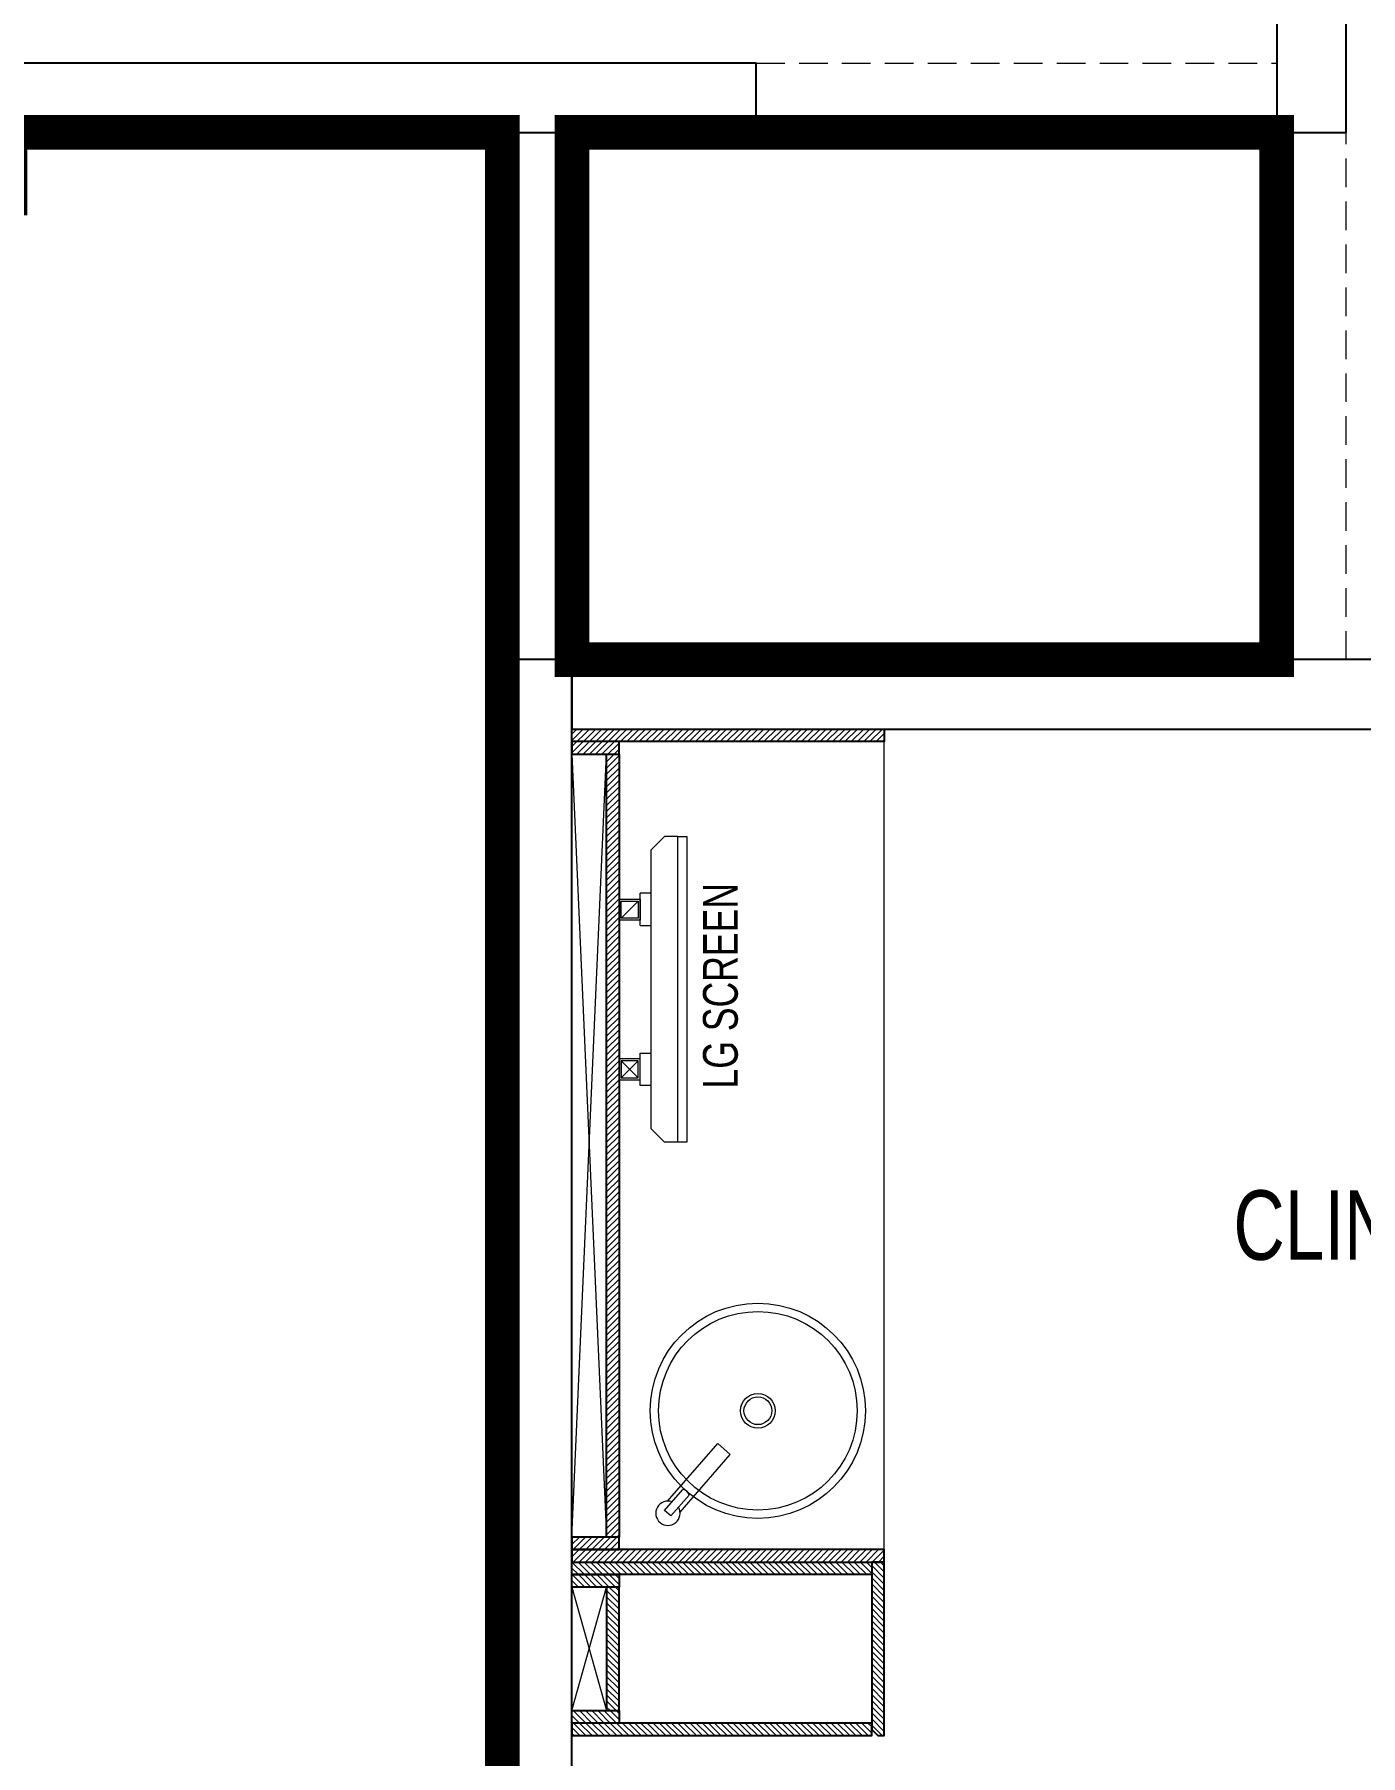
# Model space of a CAD drawing. Header units: feet. Extents: x 2761708 to 2774651, y -6056804 to -6049174.
# Drawn here: x 2769716 to 2771627, y -6053303 to -6050823 of the extents above; entities that cross this region are included whole.
import ezdxf

# ---------------------------------------------------------------- set-up
doc = ezdxf.new("R2010")
doc.units = ezdxf.units.FT
doc.header["$LTSCALE"] = 33
doc.header["$MEASUREMENT"] = 0
doc.linetypes.add('a_p6_plan_L18$0$HIDDEN', pattern=[0.375, 0.25, -0.125])
doc.linetypes.add('ACAD_ISO03W100', pattern=[30, 12, -18])
for name, color, linetype, lineweight in [('Floor-Unit', 1, 'Continuous', 13), ('LENS-CURTAIN', 5, 'a_p6_plan_L18$0$HIDDEN', 9), ('LENS-PARTITION', 21, 'Continuous', 25), ('LENS_TEXT', 31, 'Continuous', 5), ('LK-FF&E WALL', 1, 'Continuous', 9), ('LK-FLUTTED FINISH', 20, 'Continuous', 30), ('LK-IT', 3, 'Continuous', 18), ('LK-TILES FINISH', 251, 'Continuous', 5), ('LN-ELEVATION-1', 81, 'Continuous', 25), ('LN-ELEVATION-2', 103, 'Continuous', 20), ('LN-ELEVATION-3', 125, 'Continuous', 18), ('LN-HATCH', 251, 'Continuous', 0), ('TV', 92, 'Continuous', 18)]:
    doc.layers.add(name, color=color, linetype=linetype, lineweight=lineweight)
doc.styles.get("Standard").update_dxf_attribs({"font": 'GILC____.TTF'})
pattern_1 = [(45, (35858.5, -100655.3575), (-4.4194174, 4.4194174), [])]

# ---------------------------------------------------------------- blocks, each defined once
blk = doc.blocks.new('rtf')
at = {"color": 0, "linetype": 'ByBlock', "lineweight": -2}
for p, q in [((16412.5, -172798.8), (16452.4, -172798.8)), ((16412.5, -172810.8), (16412.5, -172798.8)), ((16425.3, -172793.1), (16535.3, -172793.1)), ((16535.3, -172793.1), (16535.3, -172817.1)), ((16412.5, -172810.8), (16452.4, -172810.8)), ((16425.3, -172817.1), (16535.3, -172817.1))]:
    blk.add_line(p, q, dxfattribs=at)
for centre, radius, start, end in [((16412.5, -172805.1), 17.5, 21.0506, 340.9422), ((16444.5, -172804.8), 9.89, 322.6562, 37.3438)]:
    blk.add_arc(centre, radius, start, end, dxfattribs=at)
blk = doc.blocks.new('dsg')
at = {"color": 0, "linetype": 'ByBlock', "lineweight": -2}
for radius in [155, 143, 25, 20]:
    blk.add_circle((11491.5, -171102.6), radius, dxfattribs=at)
blk.add_blockref('rtf', (-5117.5, 1702.9), dxfattribs=at)
blk = doc.blocks.new('CLINIC - CABINET SINK')
at = {"layer": 'LN-HATCH', "ltscale": 0.5}
h = blk.add_hatch(dxfattribs=at)
h.set_pattern_fill('ANSI31', color=256, scale=2)
h.set_pattern_definition([(45, (4052861.5004, 1708016.356), (-4.4901280605, 4.4901280605), [])])
h.paths.add_polyline_path([(-563.4, 157), (564.6, 157), (564.6, 175), (-563.4, 175)])
h.paths.add_polyline_path([(582.6, 225), (600.6, 225), (600.6, -225), (582.6, -225)])
h.paths.add_polyline_path([(564.6, 225), (582.6, 225), (582.6, 157), (564.6, 157)])
h.paths.add_polyline_path([(-581.4, 225), (-599.4, 225), (-599.4, -225), (-581.4, -225)])
h.paths.add_polyline_path([(-581.4, 225), (-563.4, 225), (-563.4, 157), (-581.4, 157)])
at = {"layer": 'LN-ELEVATION-1', "ltscale": 0.5}
for points in [[(-581.4, 225), (-599.4, 225), (-599.4, -225), (-581.4, -225)], [(-581.4, 225), (-563.4, 225), (-563.4, 157), (-581.4, 157)], [(564.6, 225), (582.6, 225), (582.6, 157), (564.6, 157)], [(582.6, 225), (600.6, 225), (600.6, -225), (582.6, -225)], [(-563.4, 157), (564.6, 157), (564.6, 175), (-563.4, 175)]]:
    blk.add_lwpolyline(points, close=True, dxfattribs=at)
at = {"layer": 'LN-ELEVATION-2', "ltscale": 0.5}
blk.add_line((582.6, -225), (-581.4, -225), dxfattribs=at)
at = {"layer": 'LN-HATCH', "ltscale": 0.5}
for p, q in [((564.6, 225), (-563.4, 175)), ((-563.4, 225), (564.6, 175))]:
    blk.add_line(p, q, dxfattribs=at)
at = {"layer": 'LN-ELEVATION-3', "xscale": -1, "rotation": 41.1558274151866}
blk.add_blockref('dsg', (-103569.3, 136346.7), dxfattribs=at)
blk = doc.blocks.new('CLINIC SCREEN')
at = {"layer": 'TV'}
for p, q in [((-103.1, 42.9), (-127.4, 18.6)), ((-127.4, 42.9), (-103.1, 18.6)), ((102.7, 42.9), (127, 18.6))]:
    blk.add_line(p, q, dxfattribs=at)
at = {"layer": 'TV', "ltscale": 12}
for p, q in [((-220, -19.4), (-200.6, 0)), ((200.6, 0), (-200.6, 0)), ((-138.5, 0), (-138.5, 15.5)), ((-138.5, 15.5), (-92, 15.5)), ((-92, 15.5), (-92, 0)), ((92, 15.5), (92, 0)), ((92, 15.5), (138.5, 15.5)), ((138.5, 0), (138.5, 15.5)), ((220, -19.4), (200.6, 0)), ((-220, -38.8), (-220, -19.4)), ((220, -38.8), (220, -19.4))]:
    blk.add_line(p, q, dxfattribs=at)
at = {"layer": 'TV'}
for points in [[(-130.4, 15.5), (-100.1, 15.5), (-100.1, 45.9), (-130.4, 45.9)], [(-127.4, 18.6), (-103.1, 18.6), (-103.1, 42.9), (-127.4, 42.9)], [(130, 15.5), (99.7, 15.5), (99.7, 45.9), (130, 45.9)], [(127, 18.6), (102.7, 18.6), (102.7, 42.9), (127, 42.9)]]:
    blk.add_lwpolyline(points, close=True, dxfattribs=at)
at = {"layer": 'TV', "ltscale": 12}
blk.add_lwpolyline([(-220, -51.7), (-220, -38.8), (220, -38.8), (220, -51.7)], close=True, dxfattribs=at)
at = {"layer": 'Floor-Unit', "color": 0, "ltscale": 2, "insert": (5.2, -100.4), "char_height": 50, "attachment_point": 5}
blk.add_mtext_dynamic_manual_height_columns('LG SCREEN', width=466.48, gutter_width=12.5, heights=[0], dxfattribs=at)
blk = doc.blocks.new('CLINIC - MOP CLOSET')
at = {"layer": 'LN-HATCH', "ltscale": 0.5}
h = blk.add_hatch(dxfattribs=at)
h.set_pattern_fill('ANSI31', color=256, scale=50, angle=360)
h.set_pattern_definition(pattern_1)
h.paths.add_polyline_path([(-106.4, 216), (-124.4, 216), (-124.4, -216), (-106.4, -216)])
h = blk.add_hatch(dxfattribs=at)
h.set_pattern_fill('ANSI31', color=256, scale=50, angle=360)
h.set_pattern_definition(pattern_1)
h.paths.add_polyline_path([(-106.4, 216), (-88.4, 216), (-88.4, 148), (-106.4, 148)])
h = blk.add_hatch(dxfattribs=at)
h.set_pattern_fill('ANSI31', color=256, scale=50, angle=360)
h.set_pattern_definition(pattern_1)
h.paths.add_polyline_path([(89.6, 216), (107.6, 216), (107.6, 148), (89.6, 148)])
h = blk.add_hatch(dxfattribs=at)
h.set_pattern_fill('ANSI31', color=256, scale=50, angle=360)
h.set_pattern_definition(pattern_1)
h.paths.add_polyline_path([(107.6, 216), (125.6, 216), (125.6, -216), (107.6, -216)])
h = blk.add_hatch(dxfattribs=at)
h.set_pattern_fill('ANSI31', color=256, scale=50, angle=360)
h.set_pattern_definition(pattern_1)
h.paths.add_polyline_path([(-88.4, 148), (89.6, 148), (89.6, 166), (-88.4, 166)])
h = blk.add_hatch(dxfattribs=at)
h.set_pattern_fill('ANSI31', color=256, scale=50, angle=360)
h.set_pattern_definition([(45, (35894.5, -101037.3575), (-4.4194174, 4.4194174), [])])
h.paths.add_polyline_path([(-115.4, -216), (-124.4, -225), (-124.4, -234), (125.6, -234), (125.6, -216)])
at = {"layer": 'LN-ELEVATION-1', "ltscale": 0.5}
for points in [[(-106.4, 216), (-124.4, 216), (-124.4, -216), (-106.4, -216)], [(-106.4, 216), (-88.4, 216), (-88.4, 148), (-106.4, 148)], [(89.6, 216), (107.6, 216), (107.6, 148), (89.6, 148)], [(107.6, 216), (125.6, 216), (125.6, -216), (107.6, -216)], [(-88.4, 148), (89.6, 148), (89.6, 166), (-88.4, 166)], [(-124.4, -225), (-124.4, -234), (125.6, -234), (125.6, -216), (-115.4, -216)]]:
    blk.add_lwpolyline(points, close=True, dxfattribs=at)
at = {"layer": 'LN-HATCH', "ltscale": 0.5}
for p, q in [((89.6, 216), (-88.4, 166)), ((-88.4, 216), (89.6, 166))]:
    blk.add_line(p, q, dxfattribs=at)

msp = doc.modelspace()

# ---------------------------------------------------------------- linework, layer by layer
at = {"layer": 'LENS-CURTAIN', "ltscale": 5}
for points in [[(2770756.1, -6050864.3), (2771506.1, -6050864.3), (2771506.1, -6050964.3), (2770756.1, -6050964.3)], [(2770390.7, -6050964.3), (2770490.7, -6050964.3), (2770490.7, -6051723.8), (2770390.7, -6051723.8)], [(2771606.1, -6050964.3), (2771506.1, -6050964.3), (2771506.1, -6051723.8), (2771606.1, -6051723.8)]]:
    msp.add_lwpolyline(points, close=True, dxfattribs=at)
at = {"layer": 'LENS-PARTITION'}
for points in [[(2771506.1, -6050964.3), (2771606.1, -6050964.3), (2771606.1, -6049323.8), (2771506.1, -6049323.8)], [(2769681.4, -6050964.3), (2770756.1, -6050964.3), (2770756.1, -6050864.3), (2769681.4, -6050864.3)], [(2770390.7, -6053423.8), (2770490.7, -6053423.8), (2770490.7, -6051723.8), (2770390.7, -6051723.8)], [(2770490.7, -6051823.8), (2773106.1, -6051823.8), (2773106.1, -6051723.8), (2770490.7, -6051723.8)]]:
    msp.add_lwpolyline(points, close=True, dxfattribs=at)
at = {"layer": 'LK-FLUTTED FINISH', "linetype": 'ACAD_ISO03W100', "ltscale": 0.05, "const_width": 50}
msp.add_lwpolyline([(2769581.4, -6051058.8), (2769681.4, -6051058.8), (2769681.4, -6050964.3), (2770390.7, -6050964.3), (2770390.7, -6055028.8)], dxfattribs=at)
at = {"layer": 'LK-TILES FINISH', "color": 212, "linetype": 'ACAD_ISO03W100', "ltscale": 0.05, "const_width": 50}
msp.add_lwpolyline([(2770490.7, -6050964.3), (2771506.1, -6050964.3), (2771506.1, -6051723.8), (2770490.7, -6051723.8)], close=True, dxfattribs=at)

# ---------------------------------------------------------------- block references
at = {"layer": 'LK-FF&E WALL', "xscale": -1, "rotation": 90}
msp.add_blockref('CLINIC - CABINET SINK', (2770715.7, -6052423.2), dxfattribs=at)
at = {"layer": 'LK-FF&E WALL', "rotation": 90.00000000000003}
msp.add_blockref('CLINIC - MOP CLOSET', (2770706.7, -6053149.5), dxfattribs=at)
at = {"layer": 'LK-IT', "rotation": 90.00000000000003}
msp.add_blockref('CLINIC SCREEN', (2770604.6, -6052198.8), dxfattribs=at)

# ---------------------------------------------------------------- texts
at = {"layer": 'LENS_TEXT', "linetype": 'Continuous', "ltscale": 3, "insert": (2771657.2, -6052539.1), "char_height": 100, "attachment_point": 5}
msp.add_mtext_dynamic_manual_height_columns('CLINIC-2', width=730.507, gutter_width=1, heights=[0], dxfattribs=at)

doc.saveas('drawing.dxf')
